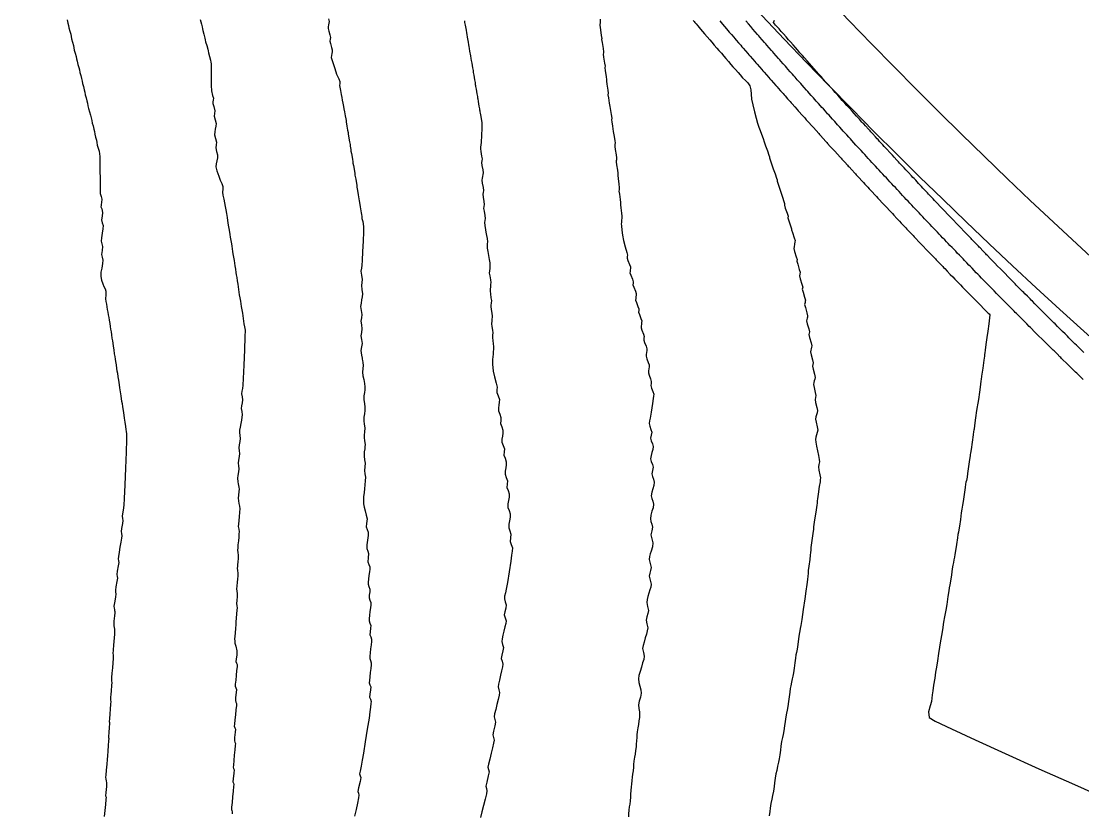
# Model space of a CAD drawing. Header units: millimetres. Extents: x 340454 to 342791, y 6993867 to 6995092.
# Drawn here: x 340914.5 to 340967.9, y 6994616.6 to 6994656.4 of the extents above; entities that cross this region are included whole.
import ezdxf

# ---------------------------------------------------------------- set-up
doc = ezdxf.new("R2010")
doc.units = ezdxf.units.MM
doc.header["$LTSCALE"] = 10
for name, color, linetype in [('T-HM-CURVA_INTERMEDIARIA', 45, 'Continuous'), ('T-HM-CURVA_MESTRA', 20, 'Continuous'), ('URB-Calçadas', 2, 'Continuous'), ('URB-Quadras', 3, 'Continuous')]:
    doc.layers.add(name, color=color, linetype=linetype)

msp = doc.modelspace()

# ---------------------------------------------------------------- linework, layer by layer
at = {"layer": 'T-HM-CURVA_INTERMEDIARIA', "color": 45, "linetype": 'Continuous', "lineweight": -3, "flags": 128}
for points, elevation in [([(340916.816, 6994656.441), (340916.865, 6994656.277), (340916.886, 6994656.161), (340916.907, 6994656.045), (340916.955, 6994655.883), (340917.004, 6994655.721), (340917.025, 6994655.603), (340917.046, 6994655.485), (340917.094, 6994655.325), (340917.142, 6994655.164), (340917.163, 6994655.045), (340917.184, 6994654.926), (340917.231, 6994654.767), (340917.279, 6994654.607), (340917.3, 6994654.487), (340917.321, 6994654.366), (340917.368, 6994654.209), (340917.415, 6994654.05), (340917.436, 6994653.929), (340917.457, 6994653.807), (340917.504, 6994653.651), (340917.55, 6994653.493), (340917.571, 6994653.37), (340917.593, 6994653.247), (340917.638, 6994653.092), (340917.684, 6994652.936), (340917.706, 6994652.812), (340917.727, 6994652.687), (340917.772, 6994652.533), (340917.817, 6994652.379), (340917.839, 6994652.253), (340917.86, 6994652.127), (340917.898, 6994651.99), (340917.95, 6994651.821), (340918.001, 6994651.654), (340918.038, 6994651.518), (340918.06, 6994651.391), (340918.081, 6994651.263), (340918.125, 6994651.114), (340918.169, 6994650.963), (340918.19, 6994650.834), (340918.211, 6994650.705), (340918.254, 6994650.557), (340918.298, 6994650.407), (340918.319, 6994650.277), (340918.34, 6994650.147), (340918.383, 6994650), (340918.426, 6994649.852), (340918.452, 6994649.721), (340918.469, 6994649.589), (340918.472, 6994649.37), (340918.473, 6994648.925), (340918.475, 6994648.402), (340918.479, 6994647.952), (340918.486, 6994647.721), (340918.531, 6994647.565), (340918.567, 6994647.432), (340918.555, 6994647.278), (340918.536, 6994647.176), (340918.527, 6994647.117), (340918.521, 6994647.059), (340918.558, 6994646.952), (340918.6, 6994646.773), (340918.576, 6994646.582), (340918.552, 6994646.394), (340918.591, 6994646.253), (340918.629, 6994646.112), (340918.615, 6994645.942), (340918.579, 6994645.726), (340918.542, 6994645.504), (340918.527, 6994645.332), (340918.565, 6994645.194), (340918.601, 6994645.056), (340918.575, 6994644.854), (340918.548, 6994644.655), (340918.584, 6994644.519), (340918.62, 6994644.383), (340918.604, 6994644.208), (340918.564, 6994643.975), (340918.521, 6994643.766), (340918.508, 6994643.557), (340918.551, 6994643.364), (340918.62, 6994643.18), (340918.673, 6994643.055), (340918.728, 6994642.939), (340918.771, 6994642.822), (340918.76, 6994642.634), (340918.743, 6994642.433), (340918.763, 6994642.296), (340918.793, 6994642.162), (340918.818, 6994642.027), (340918.842, 6994641.893), (340918.866, 6994641.76), (340918.89, 6994641.628), (340918.915, 6994641.497), (340918.938, 6994641.366), (340918.96, 6994641.202), (340918.983, 6994641.04), (340919.006, 6994640.911), (340919.029, 6994640.782), (340919.052, 6994640.617), (340919.075, 6994640.453), (340919.098, 6994640.326), (340919.121, 6994640.198), (340919.141, 6994640.054), (340919.167, 6994639.866), (340919.193, 6994639.676), (340919.213, 6994639.531), (340919.236, 6994639.406), (340919.258, 6994639.28), (340919.282, 6994639.11), (340919.306, 6994638.942), (340919.328, 6994638.818), (340919.35, 6994638.694), (340919.374, 6994638.523), (340919.397, 6994638.353), (340919.419, 6994638.231), (340919.441, 6994638.109), (340919.462, 6994637.964), (340919.489, 6994637.765), (340919.517, 6994637.563), (340919.538, 6994637.417), (340919.559, 6994637.297), (340919.581, 6994637.177), (340919.605, 6994637.001), (340919.63, 6994636.826), (340919.651, 6994636.708), (340919.672, 6994636.59), (340919.693, 6994636.443), (340919.722, 6994636.236), (340919.751, 6994636.025), (340919.772, 6994635.878), (340919.795, 6994635.762), (340919.813, 6994635.646), (340919.806, 6994635.372), (340919.784, 6994634.739), (340919.753, 6994633.92), (340919.72, 6994633.086), (340919.691, 6994632.41), (340919.672, 6994632.064), (340919.639, 6994631.825), (340919.604, 6994631.627), (340919.588, 6994631.512), (340919.605, 6994631.407), (340919.622, 6994631.302), (340919.599, 6994631.142), (340919.557, 6994630.897), (340919.535, 6994630.739), (340919.551, 6994630.638), (340919.567, 6994630.536), (340919.552, 6994630.419), (340919.518, 6994630.212), (340919.477, 6994629.963), (340919.435, 6994629.709), (340919.4, 6994629.494), (340919.385, 6994629.377), (340919.399, 6994629.28), (340919.414, 6994629.184), (340919.389, 6994629.017), (340919.343, 6994628.751), (340919.318, 6994628.587), (340919.332, 6994628.494), (340919.346, 6994628.401), (340919.32, 6994628.233), (340919.273, 6994627.96), (340919.247, 6994627.794), (340919.26, 6994627.705), (340919.274, 6994627.616), (340919.247, 6994627.445), (340919.198, 6994627.165), (340919.171, 6994626.997), (340919.185, 6994626.9), (340919.199, 6994626.829), (340919.207, 6994626.775), (340919.216, 6994626.724), (340919.225, 6994626.663), (340919.209, 6994626.512), (340919.177, 6994626.244), (340919.161, 6994626.082), (340919.172, 6994626.002), (340919.186, 6994625.922), (340919.2, 6994625.843), (340919.211, 6994625.764), (340919.2, 6994625.618), (340919.18, 6994625.38), (340919.169, 6994625.253), (340919.165, 6994625.201), (340919.152, 6994625.057), (340919.13, 6994624.788), (340919.119, 6994624.627), (340919.13, 6994624.553), (340919.141, 6994624.479), (340919.134, 6994624.372), (340919.115, 6994624.157), (340919.094, 6994623.898), (340919.072, 6994623.635), (340919.053, 6994623.413), (340919.046, 6994623.305), (340919.056, 6994623.236), (340919.066, 6994623.167), (340919.055, 6994623.016), (340919.033, 6994622.749), (340919.017, 6994622.567), (340919.006, 6994622.433), (340918.999, 6994622.336), (340919.008, 6994622.271), (340919.017, 6994622.206), (340919.007, 6994622.071), (340918.986, 6994621.828), (340918.967, 6994621.597), (340918.946, 6994621.34), (340918.936, 6994621.208), (340918.944, 6994621.148), (340918.953, 6994621.088), (340918.939, 6994620.92), (340918.914, 6994620.626), (340918.901, 6994620.46), (340918.909, 6994620.403), (340918.917, 6994620.346), (340918.908, 6994620.236), (340918.888, 6994619.997), (340918.864, 6994619.711), (340918.845, 6994619.481), (340918.829, 6994619.296), (340918.81, 6994619.062), (340918.786, 6994618.766), (340918.765, 6994618.514), (340918.756, 6994618.4), (340918.767, 6994618.301), (340918.787, 6994618.226), (340918.809, 6994618.131), (340918.795, 6994617.943), (340918.766, 6994617.636), (340918.751, 6994617.471), (340918.778, 6994617.4), (340918.768, 6994617.29), (340918.745, 6994617.035), (340918.717, 6994616.732), (340918.689, 6994616.424)], 713), ([(340923.5, 6994656.464), (340923.57, 6994656.23), (340923.61, 6994656.087), (340923.626, 6994655.996), (340923.641, 6994655.906), (340923.695, 6994655.719), (340923.75, 6994655.531), (340923.765, 6994655.439), (340923.78, 6994655.347), (340923.834, 6994655.161), (340923.888, 6994654.975), (340923.904, 6994654.882), (340923.919, 6994654.788), (340923.972, 6994654.604), (340924.026, 6994654.419), (340924.044, 6994654.324), (340924.057, 6994654.229), (340924.057, 6994654.021), (340924.056, 6994653.6), (340924.058, 6994653.156), (340924.07, 6994652.882), (340924.129, 6994652.652), (340924.173, 6994652.513), (340924.163, 6994652.406), (340924.15, 6994652.327), (340924.14, 6994652.242), (340924.188, 6994652.094), (340924.241, 6994651.877), (340924.223, 6994651.739), (340924.206, 6994651.601), (340924.256, 6994651.421), (340924.305, 6994651.238), (340924.295, 6994651.098), (340924.269, 6994650.957), (340924.242, 6994650.814), (340924.231, 6994650.669), (340924.279, 6994650.491), (340924.328, 6994650.31), (340924.308, 6994650.163), (340924.288, 6994650.016), (340924.336, 6994649.841), (340924.383, 6994649.661), (340924.371, 6994649.512), (340924.342, 6994649.361), (340924.311, 6994649.209), (340924.3, 6994649.055), (340924.35, 6994648.858), (340924.442, 6994648.597), (340924.519, 6994648.39), (340924.597, 6994648.224), (340924.649, 6994648.081), (340924.643, 6994647.939), (340924.628, 6994647.793), (340924.653, 6994647.632), (340924.695, 6994647.433), (340924.728, 6994647.254), (340924.76, 6994647.076), (340924.792, 6994646.899), (340924.824, 6994646.723), (340924.862, 6994646.521), (340924.887, 6994646.374), (340924.904, 6994646.252), (340924.921, 6994646.13), (340924.952, 6994645.958), (340924.983, 6994645.785), (340925.001, 6994645.661), (340925.018, 6994645.537), (340925.048, 6994645.367), (340925.079, 6994645.195), (340925.097, 6994645.07), (340925.114, 6994644.944), (340925.131, 6994644.818), (340925.149, 6994644.691), (340925.179, 6994644.523), (340925.21, 6994644.353), (340925.228, 6994644.224), (340925.246, 6994644.096), (340925.275, 6994643.929), (340925.305, 6994643.761), (340925.324, 6994643.631), (340925.342, 6994643.501), (340925.371, 6994643.337), (340925.401, 6994643.17), (340925.42, 6994643.039), (340925.437, 6994642.907), (340925.455, 6994642.775), (340925.475, 6994642.642), (340925.504, 6994642.479), (340925.533, 6994642.314), (340925.552, 6994642.18), (340925.571, 6994642.045), (340925.599, 6994641.884), (340925.628, 6994641.721), (340925.648, 6994641.585), (340925.666, 6994641.449), (340925.685, 6994641.312), (340925.705, 6994641.174), (340925.736, 6994641.028), (340925.762, 6994640.853), (340925.756, 6994640.53), (340925.733, 6994639.875), (340925.702, 6994639.106), (340925.672, 6994638.439), (340925.653, 6994638.092), (340925.628, 6994637.926), (340925.601, 6994637.792), (340925.588, 6994637.666), (340925.613, 6994637.51), (340925.638, 6994637.354), (340925.621, 6994637.211), (340925.588, 6994637.059), (340925.571, 6994636.919), (340925.595, 6994636.766), (340925.619, 6994636.614), (340925.608, 6994636.486), (340925.581, 6994636.344), (340925.549, 6994636.169), (340925.517, 6994635.99), (340925.49, 6994635.842), (340925.478, 6994635.714), (340925.5, 6994635.565), (340925.523, 6994635.417), (340925.504, 6994635.268), (340925.468, 6994635.097), (340925.449, 6994634.952), (340925.47, 6994634.806), (340925.492, 6994634.66), (340925.472, 6994634.511), (340925.435, 6994634.332), (340925.415, 6994634.186), (340925.436, 6994634.044), (340925.458, 6994633.902), (340925.437, 6994633.751), (340925.398, 6994633.565), (340925.378, 6994633.418), (340925.399, 6994633.247), (340925.422, 6994633.144), (340925.436, 6994633.056), (340925.451, 6994632.977), (340925.465, 6994632.873), (340925.452, 6994632.756), (340925.427, 6994632.567), (340925.414, 6994632.417), (340925.431, 6994632.283), (340925.456, 6994632.152), (340925.481, 6994632.021), (340925.497, 6994631.89), (340925.487, 6994631.721), (340925.464, 6994631.487), (340925.447, 6994631.298), (340925.43, 6994631.119), (340925.424, 6994630.992), (340925.444, 6994630.865), (340925.463, 6994630.738), (340925.458, 6994630.625), (340925.443, 6994630.468), (340925.426, 6994630.277), (340925.408, 6994630.082), (340925.393, 6994629.92), (340925.388, 6994629.807), (340925.406, 6994629.684), (340925.424, 6994629.561), (340925.416, 6994629.411), (340925.398, 6994629.21), (340925.385, 6994629.084), (340925.376, 6994628.992), (340925.37, 6994628.901), (340925.387, 6994628.793), (340925.405, 6994628.661), (340925.397, 6994628.527), (340925.38, 6994628.36), (340925.365, 6994628.194), (340925.347, 6994628), (340925.34, 6994627.867), (340925.356, 6994627.751), (340925.373, 6994627.635), (340925.362, 6994627.488), (340925.342, 6994627.278), (340925.331, 6994627.134), (340925.347, 6994627.021), (340925.362, 6994626.908), (340925.356, 6994626.796), (340925.34, 6994626.616), (340925.32, 6994626.4), (340925.305, 6994626.216), (340925.293, 6994626.068), (340925.277, 6994625.881), (340925.258, 6994625.656), (340925.241, 6994625.466), (340925.234, 6994625.352), (340925.241, 6994625.241), (340925.257, 6994625.132), (340925.302, 6994624.983), (340925.35, 6994624.754), (340925.342, 6994624.55), (340925.316, 6994624.341), (340925.303, 6994624.223), (340925.335, 6994624.141), (340925.366, 6994624.059), (340925.36, 6994623.955), (340925.341, 6994623.758), (340925.317, 6994623.521), (340925.294, 6994623.28), (340925.274, 6994623.076), (340925.268, 6994622.971), (340925.297, 6994622.893), (340925.327, 6994622.815), (340925.314, 6994622.662), (340925.288, 6994622.409), (340925.275, 6994622.257), (340925.303, 6994622.182), (340925.331, 6994622.106), (340925.325, 6994622), (340925.303, 6994621.791), (340925.278, 6994621.54), (340925.252, 6994621.285), (340925.231, 6994621.069), (340925.224, 6994620.962), (340925.25, 6994620.89), (340925.276, 6994620.819), (340925.264, 6994620.661), (340925.237, 6994620.394), (340925.225, 6994620.238), (340925.25, 6994620.169), (340925.275, 6994620.1), (340925.268, 6994619.993), (340925.246, 6994619.773), (340925.221, 6994619.51), (340925.196, 6994619.243), (340925.174, 6994619.016), (340925.167, 6994618.907), (340925.19, 6994618.843), (340925.212, 6994618.779), (340925.198, 6994618.614), (340925.17, 6994618.33), (340925.156, 6994618.167), (340925.177, 6994618.105), (340925.199, 6994618.044), (340925.19, 6994617.934), (340925.167, 6994617.701), (340925.14, 6994617.422), (340925.112, 6994617.139), (340925.088, 6994616.899), (340925.08, 6994616.787), (340925.099, 6994616.731), (340925.118, 6994616.674), (340925.109, 6994616.562)], 712), ([(340929.949, 6994656.489), (340929.981, 6994656.364), (340929.973, 6994656.276), (340929.958, 6994656.187), (340929.944, 6994656.097), (340929.935, 6994656.006), (340929.966, 6994655.883), (340930.022, 6994655.69), (340930.054, 6994655.564), (340930.041, 6994655.471), (340930.029, 6994655.378), (340930.06, 6994655.255), (340930.114, 6994655.064), (340930.145, 6994654.939), (340930.136, 6994654.844), (340930.119, 6994654.748), (340930.102, 6994654.651), (340930.093, 6994654.553), (340930.151, 6994654.354), (340930.267, 6994654.005), (340930.365, 6994653.725), (340930.467, 6994653.485), (340930.526, 6994653.341), (340930.522, 6994653.248), (340930.513, 6994653.154), (340930.528, 6994653.061), (340930.56, 6994652.899), (340930.597, 6994652.704), (340930.627, 6994652.544), (340930.65, 6994652.417), (340930.678, 6994652.258), (340930.707, 6994652.1), (340930.73, 6994651.974), (340930.758, 6994651.818), (340930.793, 6994651.627), (340930.822, 6994651.468), (340930.837, 6994651.382), (340930.848, 6994651.3), (340930.86, 6994651.219), (340930.881, 6994651.099), (340930.916, 6994650.908), (340930.938, 6994650.787), (340930.949, 6994650.704), (340930.961, 6994650.62), (340930.982, 6994650.502), (340931.016, 6994650.312), (340931.038, 6994650.193), (340931.05, 6994650.108), (340931.061, 6994650.023), (340931.073, 6994649.937), (340931.085, 6994649.851), (340931.106, 6994649.732), (340931.14, 6994649.545), (340931.161, 6994649.425), (340931.173, 6994649.338), (340931.186, 6994649.25), (340931.207, 6994649.132), (340931.24, 6994648.948), (340931.261, 6994648.828), (340931.273, 6994648.739), (340931.286, 6994648.65), (340931.323, 6994648.442), (340931.36, 6994648.232), (340931.373, 6994648.141), (340931.386, 6994648.05), (340931.398, 6994647.959), (340931.412, 6994647.867), (340931.448, 6994647.66), (340931.485, 6994647.451), (340931.498, 6994647.358), (340931.512, 6994647.264), (340931.548, 6994647.059), (340931.584, 6994646.852), (340931.598, 6994646.757), (340931.611, 6994646.662), (340931.624, 6994646.567), (340931.638, 6994646.47), (340931.673, 6994646.315), (340931.711, 6994646.061), (340931.708, 6994645.8), (340931.692, 6994645.333), (340931.669, 6994644.803), (340931.647, 6994644.35), (340931.634, 6994644.119), (340931.606, 6994643.969), (340931.588, 6994643.82), (340931.622, 6994643.616), (340931.655, 6994643.407), (340931.631, 6994643.253), (340931.607, 6994643.099), (340931.639, 6994642.898), (340931.671, 6994642.691), (340931.655, 6994642.533), (340931.622, 6994642.376), (340931.589, 6994642.216), (340931.571, 6994642.052), (340931.602, 6994641.853), (340931.632, 6994641.649), (340931.606, 6994641.483), (340931.579, 6994641.317), (340931.609, 6994641.12), (340931.638, 6994640.92), (340931.61, 6994640.749), (340931.583, 6994640.579), (340931.612, 6994640.385), (340931.642, 6994640.188), (340931.612, 6994640.014), (340931.584, 6994639.839), (340931.613, 6994639.599), (340931.645, 6994639.459), (340931.655, 6994639.398), (340931.665, 6994639.337), (340931.685, 6994639.235), (340931.705, 6994639.084), (340931.686, 6994638.941), (340931.668, 6994638.751), (340931.689, 6994638.572), (340931.727, 6994638.381), (340931.763, 6994638.182), (340931.784, 6994638.017), (340931.777, 6994637.868), (340931.76, 6994637.72), (340931.739, 6994637.554), (340931.73, 6994637.356), (340931.758, 6994637.172), (340931.785, 6994636.996), (340931.778, 6994636.826), (340931.757, 6994636.656), (340931.737, 6994636.484), (340931.729, 6994636.31), (340931.756, 6994636.133), (340931.782, 6994635.955), (340931.77, 6994635.729), (340931.753, 6994635.602), (340931.747, 6994635.534), (340931.742, 6994635.466), (340931.767, 6994635.307), (340931.792, 6994635.116), (340931.786, 6994635.004), (340931.774, 6994634.892), (340931.755, 6994634.741), (340931.744, 6994634.525), (340931.768, 6994634.353), (340931.792, 6994634.182), (340931.777, 6994633.994), (340931.762, 6994633.808), (340931.785, 6994633.639), (340931.808, 6994633.47), (340931.799, 6994633.286), (340931.776, 6994633.089), (340931.76, 6994632.895), (340931.744, 6994632.7), (340931.722, 6994632.493), (340931.712, 6994632.303), (340931.72, 6994632.132), (340931.747, 6994631.963), (340931.792, 6994631.784), (340931.853, 6994631.574), (340931.891, 6994631.377), (340931.873, 6994631.147), (340931.856, 6994630.976), (340931.905, 6994630.847), (340931.954, 6994630.719), (340931.947, 6994630.546), (340931.917, 6994630.31), (340931.887, 6994630.069), (340931.88, 6994629.893), (340931.927, 6994629.767), (340931.974, 6994629.642), (340931.955, 6994629.428), (340931.935, 6994629.218), (340931.981, 6994629.094), (340932.027, 6994628.97), (340932.026, 6994628.861), (340932.008, 6994628.716), (340931.986, 6994628.539), (340931.965, 6994628.358), (340931.947, 6994628.208), (340931.946, 6994628.099), (340931.99, 6994627.978), (340932.034, 6994627.857), (340932.027, 6994627.722), (340932.003, 6994627.546), (340931.995, 6994627.414), (340932.038, 6994627.295), (340932.081, 6994627.176), (340932.079, 6994627.067), (340932.061, 6994626.913), (340932.04, 6994626.725), (340932.019, 6994626.534), (340932.001, 6994626.374), (340931.999, 6994626.264), (340932.04, 6994626.149), (340932.081, 6994626.033), (340932.072, 6994625.894), (340932.047, 6994625.702), (340932.037, 6994625.564), (340932.077, 6994625.451), (340932.117, 6994625.338), (340932.114, 6994625.228), (340932.094, 6994625.062), (340932.071, 6994624.861), (340932.049, 6994624.656), (340932.029, 6994624.484), (340932.025, 6994624.374), (340932.063, 6994624.264), (340932.101, 6994624.154), (340932.097, 6994624.043), (340932.077, 6994623.869), (340932.053, 6994623.658), (340932.029, 6994623.443), (340932.008, 6994623.262), (340932.004, 6994623.151), (340932.04, 6994623.045), (340932.075, 6994622.939), (340932.064, 6994622.79), (340932.036, 6994622.57), (340932.024, 6994622.423), (340932.059, 6994622.319), (340932.093, 6994622.216), (340932.089, 6994622.104), (340932.068, 6994621.916), (340932.039, 6994621.691), (340931.993, 6994621.378), (340931.907, 6994620.824), (340931.805, 6994620.184), (340931.713, 6994619.611), (340931.655, 6994619.263), (340931.595, 6994618.956), (340931.542, 6994618.702), (340931.52, 6994618.571), (340931.548, 6994618.481), (340931.576, 6994618.391), (340931.54, 6994618.196), (340931.471, 6994617.874), (340931.435, 6994617.682), (340931.461, 6994617.596), (340931.487, 6994617.51), (340931.464, 6994617.375), (340931.407, 6994617.105), (340931.339, 6994616.783), (340931.27, 6994616.452)], 711), ([(340943.608, 6994656.476), (340943.603, 6994656.325), (340943.596, 6994656.174), (340943.622, 6994655.949), (340943.665, 6994655.658), (340943.688, 6994655.512), (340943.68, 6994655.459), (340943.705, 6994655.3), (340943.751, 6994655.007), (340943.776, 6994654.847), (340943.767, 6994654.788), (340943.758, 6994654.728), (340943.782, 6994654.568), (340943.827, 6994654.275), (340943.851, 6994654.114), (340943.84, 6994654.047), (340943.863, 6994653.888), (340943.907, 6994653.598), (340943.931, 6994653.438), (340943.919, 6994653.364), (340943.942, 6994653.207), (340943.986, 6994652.92), (340944.009, 6994652.761), (340943.996, 6994652.681), (340944.019, 6994652.535), (340944.063, 6994652.263), (340944.091, 6994652.089), (340944.107, 6994651.994), (340944.122, 6994651.899), (340944.157, 6994651.687), (340944.185, 6994651.506), (340944.176, 6994651.421), (340944.191, 6994651.323), (340944.226, 6994651.102), (340944.267, 6994650.841), (340944.308, 6994650.582), (340944.342, 6994650.365), (340944.357, 6994650.269), (340944.35, 6994650.186), (340944.346, 6994650.137), (340944.342, 6994650.085), (340944.365, 6994649.934), (340944.406, 6994649.664), (340944.429, 6994649.513), (340944.421, 6994649.415), (340944.417, 6994649.365), (340944.413, 6994649.314), (340944.435, 6994649.163), (340944.475, 6994648.895), (340944.497, 6994648.743), (340944.493, 6994648.69), (340944.489, 6994648.636), (340944.509, 6994648.473), (340944.547, 6994648.184), (340944.568, 6994648.027), (340944.562, 6994647.957), (340944.557, 6994647.904), (340944.552, 6994647.843), (340944.573, 6994647.692), (340944.611, 6994647.427), (340944.632, 6994647.276), (340944.627, 6994647.215), (340944.622, 6994647.155), (340944.642, 6994647.006), (340944.679, 6994646.744), (340944.7, 6994646.593), (340944.695, 6994646.53), (340944.689, 6994646.466), (340944.684, 6994646.402), (340944.678, 6994646.337), (340944.672, 6994646.271), (340944.668, 6994646.205), (340944.673, 6994646.101), (340944.692, 6994645.883), (340944.726, 6994645.624), (340944.783, 6994645.364), (340944.866, 6994645.039), (340944.94, 6994644.756), (340944.973, 6994644.624), (340944.966, 6994644.552), (340944.961, 6994644.48), (340945.005, 6994644.36), (340945.085, 6994644.159), (340945.13, 6994644.037), (340945.126, 6994643.963), (340945.117, 6994643.889), (340945.108, 6994643.813), (340945.103, 6994643.737), (340945.147, 6994643.616), (340945.226, 6994643.417), (340945.27, 6994643.294), (340945.263, 6994643.216), (340945.255, 6994643.138), (340945.299, 6994643.018), (340945.376, 6994642.82), (340945.42, 6994642.698), (340945.415, 6994642.618), (340945.404, 6994642.537), (340945.394, 6994642.455), (340945.389, 6994642.373), (340945.432, 6994642.251), (340945.507, 6994642.055), (340945.55, 6994641.933), (340945.543, 6994641.849), (340945.535, 6994641.765), (340945.577, 6994641.644), (340945.651, 6994641.45), (340945.694, 6994641.327), (340945.689, 6994641.241), (340945.678, 6994641.155), (340945.667, 6994641.067), (340945.662, 6994640.978), (340945.703, 6994640.856), (340945.776, 6994640.665), (340945.817, 6994640.541), (340945.809, 6994640.451), (340945.8, 6994640.36), (340945.841, 6994640.238), (340945.912, 6994640.049), (340945.953, 6994639.925), (340945.948, 6994639.832), (340945.935, 6994639.738), (340945.922, 6994639.643), (340945.917, 6994639.547), (340945.957, 6994639.425), (340946.026, 6994639.238), (340946.066, 6994639.114), (340946.061, 6994639.016), (340946.047, 6994638.917), (340946.033, 6994638.816), (340946.028, 6994638.715), (340946.067, 6994638.592), (340946.134, 6994638.408), (340946.173, 6994638.283), (340946.163, 6994638.18), (340946.153, 6994638.076), (340946.191, 6994637.953), (340946.257, 6994637.772), (340946.296, 6994637.647), (340946.29, 6994637.54), (340946.274, 6994637.433), (340946.234, 6994637.174), (340946.165, 6994636.736), (340946.117, 6994636.446), (340946.081, 6994636.304), (340946.063, 6994636.164), (340946.098, 6994636.031), (340946.16, 6994635.872), (340946.196, 6994635.733), (340946.167, 6994635.587), (340946.138, 6994635.441), (340946.173, 6994635.306), (340946.233, 6994635.153), (340946.268, 6994635.013), (340946.249, 6994634.862), (340946.206, 6994634.71), (340946.163, 6994634.557), (340946.143, 6994634.397), (340946.176, 6994634.26), (340946.233, 6994634.116), (340946.267, 6994633.972), (340946.233, 6994633.81), (340946.199, 6994633.647), (340946.232, 6994633.508), (340946.288, 6994633.369), (340946.32, 6994633.226), (340946.298, 6994633.058), (340946.249, 6994632.889), (340946.198, 6994632.716), (340946.175, 6994632.54), (340946.205, 6994632.399), (340946.259, 6994632.267), (340946.29, 6994632.122), (340946.265, 6994631.941), (340946.211, 6994631.76), (340946.156, 6994631.574), (340946.13, 6994631.384), (340946.159, 6994631.242), (340946.21, 6994631.118), (340946.239, 6994630.971), (340946.196, 6994630.776), (340946.152, 6994630.581), (340946.205, 6994630.379), (340946.257, 6994630.171), (340946.228, 6994629.969), (340946.166, 6994629.767), (340946.122, 6994629.617), (340946.085, 6994629.495), (340946.07, 6994629.346), (340946.12, 6994629.144), (340946.169, 6994628.942), (340946.144, 6994628.788), (340946.094, 6994628.657), (340946.068, 6994628.505), (340946.116, 6994628.305), (340946.163, 6994628.106), (340946.146, 6994627.954), (340946.105, 6994627.82), (340946.056, 6994627.652), (340946.006, 6994627.478), (340945.963, 6994627.334), (340945.944, 6994627.179), (340945.988, 6994626.983), (340946.032, 6994626.787), (340946.001, 6994626.62), (340945.945, 6994626.46), (340945.913, 6994626.295), (340945.956, 6994626.102), (340945.998, 6994625.909), (340945.976, 6994625.751), (340945.928, 6994625.593), (340945.871, 6994625.398), (340945.813, 6994625.196), (340945.763, 6994625.026), (340945.74, 6994624.864), (340945.779, 6994624.675), (340945.817, 6994624.487), (340945.793, 6994624.324), (340945.74, 6994624.148), (340945.677, 6994623.931), (340945.613, 6994623.707), (340945.557, 6994623.518), (340945.531, 6994623.351), (340945.553, 6994623.166), (340945.601, 6994622.983), (340945.649, 6994622.802), (340945.67, 6994622.621), (340945.632, 6994622.433), (340945.564, 6994622.222), (340945.525, 6994622.037), (340945.553, 6994621.861), (340945.59, 6994621.683), (340945.589, 6994621.54), (340945.575, 6994621.402), (340945.552, 6994621.232), (340945.525, 6994621.049), (340945.494, 6994620.878), (340945.467, 6994620.691), (340945.45, 6994620.526), (340945.441, 6994620.394), (340945.429, 6994620.228), (340945.417, 6994620.06), (340945.408, 6994619.923), (340945.39, 6994619.751), (340945.361, 6994619.567), (340945.329, 6994619.406), (340945.299, 6994619.218), (340945.282, 6994619.043), (340945.275, 6994618.904), (340945.26, 6994618.729), (340945.237, 6994618.554), (340945.214, 6994618.415), (340945.191, 6994618.24), (340945.174, 6994618.062), (340945.164, 6994617.918), (340945.152, 6994617.737), (340945.138, 6994617.55), (340945.127, 6994617.396), (340945.111, 6994617.22), (340945.09, 6994617.055), (340945.071, 6994616.924), (340945.05, 6994616.758), (340945.034, 6994616.573), (340945.024, 6994616.408)], 709), ([(340948.287, 6994656.408), (340948.326, 6994656.363), (340948.37, 6994656.312), (340948.426, 6994656.245), (340948.509, 6994656.149), (340948.649, 6994655.984), (340948.748, 6994655.868), (340948.857, 6994655.741), (340948.99, 6994655.585), (340949.114, 6994655.441), (340949.215, 6994655.323), (340949.343, 6994655.175), (340949.469, 6994655.028), (340949.57, 6994654.911), (340949.696, 6994654.765), (340949.823, 6994654.618), (340949.924, 6994654.502), (340950.051, 6994654.355), (340950.178, 6994654.209), (340950.279, 6994654.092), (340950.406, 6994653.946), (340950.534, 6994653.8), (340950.635, 6994653.684), (340950.762, 6994653.537), (340950.904, 6994653.398), (340951.019, 6994653.288), (340951.12, 6994653.129), (340951.175, 6994652.927), (340951.187, 6994652.715), (340951.216, 6994652.454), (340951.277, 6994652.176), (340951.358, 6994651.833), (340951.444, 6994651.5), (340951.514, 6994651.248), (340951.582, 6994651.049), (340951.643, 6994650.893), (340951.718, 6994650.696), (340951.79, 6994650.493), (340951.847, 6994650.326), (340951.918, 6994650.121), (340952.007, 6994649.866), (340952.083, 6994649.653), (340952.116, 6994649.561), (340952.111, 6994649.51), (340952.143, 6994649.422), (340952.219, 6994649.216), (340952.308, 6994648.97), (340952.395, 6994648.718), (340952.469, 6994648.499), (340952.5, 6994648.403), (340952.494, 6994648.335), (340952.526, 6994648.246), (340952.6, 6994648.041), (340952.685, 6994647.795), (340952.769, 6994647.541), (340952.84, 6994647.319), (340952.871, 6994647.219), (340952.863, 6994647.133), (340952.911, 6994646.992), (340953, 6994646.737), (340953.049, 6994646.593), (340953.039, 6994646.497), (340953.087, 6994646.352), (340953.175, 6994646.095), (340953.222, 6994645.955), (340953.217, 6994645.902), (340953.264, 6994645.762), (340953.35, 6994645.503), (340953.397, 6994645.362), (340953.391, 6994645.304), (340953.37, 6994645.172), (340953.349, 6994645.037), (340953.334, 6994644.961), (340953.379, 6994644.815), (340953.461, 6994644.55), (340953.506, 6994644.403), (340953.49, 6994644.32), (340953.533, 6994644.175), (340953.614, 6994643.911), (340953.658, 6994643.764), (340953.64, 6994643.674), (340953.621, 6994643.581), (340953.663, 6994643.434), (340953.742, 6994643.17), (340953.784, 6994643.022), (340953.774, 6994642.971), (340953.763, 6994642.921), (340953.805, 6994642.774), (340953.882, 6994642.512), (340953.923, 6994642.363), (340953.913, 6994642.309), (340953.9, 6994642.254), (340953.886, 6994642.198), (340953.876, 6994642.141), (340953.916, 6994641.993), (340953.99, 6994641.731), (340954.03, 6994641.581), (340954.019, 6994641.52), (340954.004, 6994641.459), (340953.988, 6994641.396), (340953.977, 6994641.333), (340954.015, 6994641.183), (340954.086, 6994640.922), (340954.125, 6994640.77), (340954.11, 6994640.702), (340954.095, 6994640.634), (340954.132, 6994640.484), (340954.202, 6994640.225), (340954.239, 6994640.073), (340954.225, 6994640), (340954.206, 6994639.927), (340954.187, 6994639.852), (340954.172, 6994639.776), (340954.208, 6994639.624), (340954.274, 6994639.367), (340954.31, 6994639.212), (340954.292, 6994639.131), (340954.273, 6994639.05), (340954.308, 6994638.897), (340954.372, 6994638.644), (340954.407, 6994638.488), (340954.39, 6994638.402), (340954.366, 6994638.315), (340954.341, 6994638.226), (340954.323, 6994638.134), (340954.356, 6994637.98), (340954.417, 6994637.729), (340954.45, 6994637.57), (340954.427, 6994637.474), (340954.404, 6994637.378), (340954.435, 6994637.222), (340954.495, 6994636.976), (340954.526, 6994636.816), (340954.506, 6994636.713), (340954.475, 6994636.61), (340954.444, 6994636.505), (340954.422, 6994636.396), (340954.452, 6994636.238), (340954.508, 6994635.997), (340954.538, 6994635.833), (340954.515, 6994635.718), (340954.48, 6994635.604), (340954.444, 6994635.487), (340954.42, 6994635.364), (340954.436, 6994635.237), (340954.478, 6994635.038), (340954.528, 6994634.799), (340954.577, 6994634.565), (340954.618, 6994634.371), (340954.633, 6994634.243), (340954.602, 6994634.117), (340954.571, 6994633.991), (340954.595, 6994633.82), (340954.644, 6994633.585), (340954.672, 6994633.438), (340954.667, 6994633.339), (340954.655, 6994633.24), (340954.619, 6994633.008), (340954.557, 6994632.623), (340954.52, 6994632.386), (340954.51, 6994632.279), (340954.503, 6994632.173), (340954.495, 6994632.064), (340954.485, 6994631.953), (340954.445, 6994631.718), (340954.379, 6994631.335), (340954.338, 6994631.094), (340954.329, 6994630.976), (340954.32, 6994630.859), (340954.289, 6994630.638), (340954.238, 6994630.288), (340954.207, 6994630.061), (340954.196, 6994629.936), (340954.187, 6994629.811), (340954.178, 6994629.685), (340954.167, 6994629.555), (340954.139, 6994629.337), (340954.093, 6994629.005), (340954.064, 6994628.78), (340954.054, 6994628.644), (340954.043, 6994628.509), (340954.023, 6994628.344), (340953.988, 6994628.077), (340953.943, 6994627.754), (340953.888, 6994627.369), (340953.809, 6994626.833), (340953.733, 6994626.324), (340953.686, 6994626.021), (340953.658, 6994625.869), (340953.633, 6994625.75), (340953.606, 6994625.598), (340953.573, 6994625.361), (340953.537, 6994625.079), (340953.503, 6994624.834), (340953.473, 6994624.674), (340953.447, 6994624.547), (340953.417, 6994624.386), (340953.384, 6994624.152), (340953.351, 6994623.888), (340953.316, 6994623.646), (340953.286, 6994623.477), (340953.259, 6994623.342), (340953.225, 6994623.173), (340953.191, 6994623), (340953.162, 6994622.858), (340953.13, 6994622.678), (340953.097, 6994622.445), (340953.065, 6994622.2), (340953.031, 6994621.959), (340952.996, 6994621.772), (340952.965, 6994621.624), (340952.93, 6994621.437), (340952.896, 6994621.208), (340952.867, 6994620.98), (340952.832, 6994620.743), (340952.796, 6994620.547), (340952.763, 6994620.392), (340952.726, 6994620.195), (340952.693, 6994619.97), (340952.666, 6994619.76), (340952.631, 6994619.527), (340952.594, 6994619.321), (340952.561, 6994619.158), (340952.519, 6994618.952), (340952.476, 6994618.742), (340952.441, 6994618.569), (340952.401, 6994618.35), (340952.368, 6994618.127), (340952.344, 6994617.94), (340952.309, 6994617.708), (340952.266, 6994617.48), (340952.227, 6994617.299), (340952.185, 6994617.077), (340952.151, 6994616.858), (340952.129, 6994616.682), (340952.095, 6994616.463)], 708), ([(340949.613, 6994656.394), (340949.682, 6994656.314), (340949.751, 6994656.233), (340949.858, 6994656.109), (340949.963, 6994655.986), (340950.03, 6994655.908), (340950.097, 6994655.83), (340950.207, 6994655.703), (340950.315, 6994655.578), (340950.38, 6994655.502), (340950.445, 6994655.426), (340950.557, 6994655.297), (340950.667, 6994655.17), (340950.73, 6994655.097), (340950.793, 6994655.024), (340950.907, 6994654.893), (340951.02, 6994654.763), (340951.081, 6994654.692), (340951.143, 6994654.622), (340951.259, 6994654.488), (340951.374, 6994654.357), (340951.433, 6994654.289), (340951.492, 6994654.22), (340951.611, 6994654.085), (340951.728, 6994653.951), (340951.786, 6994653.885), (340951.843, 6994653.82), (340951.965, 6994653.682), (340952.084, 6994653.545), (340952.14, 6994653.482), (340952.195, 6994653.42), (340952.319, 6994653.279), (340952.441, 6994653.141), (340952.494, 6994653.08), (340952.547, 6994653.02), (340952.672, 6994652.879), (340952.797, 6994652.738), (340952.848, 6994652.68), (340952.9, 6994652.621), (340953.027, 6994652.478), (340953.153, 6994652.337), (340953.203, 6994652.28), (340953.254, 6994652.223), (340953.383, 6994652.079), (340953.51, 6994651.936), (340953.559, 6994651.881), (340953.609, 6994651.825), (340953.739, 6994651.68), (340953.868, 6994651.535), (340953.916, 6994651.482), (340953.964, 6994651.428), (340954.096, 6994651.282), (340954.227, 6994651.136), (340954.274, 6994651.084), (340954.32, 6994651.032), (340954.454, 6994650.884), (340954.587, 6994650.737), (340954.632, 6994650.687), (340954.677, 6994650.637), (340954.813, 6994650.487), (340954.947, 6994650.338), (340954.991, 6994650.29), (340955.035, 6994650.242), (340955.172, 6994650.09), (340955.309, 6994649.94), (340955.351, 6994649.894), (340955.393, 6994649.847), (340955.533, 6994649.695), (340955.671, 6994649.543), (340955.712, 6994649.498), (340955.753, 6994649.453), (340955.894, 6994649.3), (340956.034, 6994649.146), (340956.073, 6994649.103), (340956.113, 6994649.06), (340956.256, 6994648.905), (340956.398, 6994648.751), (340956.436, 6994648.709), (340956.474, 6994648.668), (340956.618, 6994648.511), (340956.762, 6994648.355), (340956.799, 6994648.316), (340956.835, 6994648.276), (340956.913, 6994648.192), (340957.05, 6994648.044), (340957.128, 6994647.961), (340957.162, 6994647.923), (340957.197, 6994647.885), (340957.277, 6994647.8), (340957.415, 6994647.651), (340957.494, 6994647.567), (340957.561, 6994647.495), (340957.641, 6994647.409), (340957.781, 6994647.258), (340957.861, 6994647.173), (340957.924, 6994647.105), (340958.005, 6994647.019), (340958.148, 6994646.866), (340958.228, 6994646.78), (340958.289, 6994646.716), (340958.371, 6994646.629), (340958.516, 6994646.474), (340958.597, 6994646.388), (340958.654, 6994646.327), (340958.737, 6994646.24), (340958.884, 6994646.084), (340958.966, 6994645.997), (340959.021, 6994645.939), (340959.104, 6994645.851), (340959.254, 6994645.693), (340959.337, 6994645.606), (340959.388, 6994645.552), (340959.472, 6994645.463), (340959.624, 6994645.304), (340959.707, 6994645.216), (340959.755, 6994645.165), (340959.84, 6994645.076), (340959.995, 6994644.915), (340960.079, 6994644.826), (340960.124, 6994644.78), (340960.21, 6994644.69), (340960.366, 6994644.527), (340960.452, 6994644.437), (340960.493, 6994644.394), (340960.58, 6994644.304), (340960.739, 6994644.139), (340960.825, 6994644.049), (340960.863, 6994644.01), (340960.918, 6994643.953), (340961.046, 6994643.82), (340961.199, 6994643.661), (340961.326, 6994643.53), (340961.436, 6994643.417), (340961.574, 6994643.274), (340961.709, 6994643.136), (340961.816, 6994643.026), (340961.95, 6994642.888), (340962.086, 6994642.749), (340962.194, 6994642.638), (340962.331, 6994642.498), (340962.468, 6994642.358), (340962.577, 6994642.247), (340962.713, 6994642.108), (340962.885, 6994641.934), (340963.028, 6994641.788), (340963.096, 6994641.719), (340963.146, 6994641.673), (340963.188, 6994641.626), (340963.173, 6994641.485), (340963.13, 6994641.174), (340963.078, 6994640.802), (340963.037, 6994640.485), (340962.991, 6994640.14), (340962.954, 6994639.858), (340962.937, 6994639.724), (340962.924, 6994639.638), (340962.911, 6994639.552), (340962.884, 6994639.352), (340962.828, 6994638.95), (340962.774, 6994638.554), (340962.749, 6994638.373), (340962.737, 6994638.307), (340962.713, 6994638.132), (340962.661, 6994637.751), (340962.609, 6994637.37), (340962.585, 6994637.192), (340962.567, 6994637.102), (340962.549, 6994637.008), (340962.525, 6994636.832), (340962.473, 6994636.454), (340962.42, 6994636.076), (340962.395, 6994635.895), (340962.383, 6994635.835), (340962.372, 6994635.776), (340962.347, 6994635.601), (340962.296, 6994635.235), (340962.245, 6994634.867), (340962.219, 6994634.687), (340962.205, 6994634.615), (340962.191, 6994634.542), (340962.166, 6994634.369), (340962.116, 6994634.014), (340962.066, 6994633.657), (340962.04, 6994633.478), (340962.024, 6994633.392), (340962.007, 6994633.307), (340961.989, 6994633.219), (340961.972, 6994633.128), (340961.946, 6994632.952), (340961.897, 6994632.604), (340961.846, 6994632.254), (340961.82, 6994632.07), (340961.799, 6994631.967), (340961.779, 6994631.864), (340961.753, 6994631.688), (340961.705, 6994631.354), (340961.656, 6994631.016), (340961.629, 6994630.832), (340961.606, 6994630.715), (340961.583, 6994630.598), (340961.557, 6994630.423), (340961.51, 6994630.102), (340961.463, 6994629.779), (340961.435, 6994629.593), (340961.41, 6994629.462), (340961.383, 6994629.331), (340961.356, 6994629.198), (340961.329, 6994629.057), (340961.301, 6994628.876), (340961.256, 6994628.569), (340961.21, 6994628.257), (340961.18, 6994628.063), (340961.15, 6994627.911), (340961.12, 6994627.76), (340961.078, 6994627.486), (340961.019, 6994627.082), (340960.974, 6994626.793), (340960.941, 6994626.627), (340960.907, 6994626.461), (340960.865, 6994626.188), (340960.808, 6994625.805), (340960.765, 6994625.523), (340960.728, 6994625.342), (340960.691, 6994625.161), (340960.656, 6994624.939), (340960.608, 6994624.623), (340960.552, 6994624.251), (340960.503, 6994623.935), (340960.465, 6994623.684), (340960.418, 6994623.379), (340960.364, 6994623.03), (340960.318, 6994622.743), (340960.29, 6994622.544), (340960.273, 6994622.378), (340960.257, 6994622.212), (340960.186, 6994621.994), (340960.1, 6994621.694), (340960.133, 6994621.404), (340960.447, 6994621.222), (340961.253, 6994620.832), (340962.455, 6994620.276), (340963.952, 6994619.596), (340965.647, 6994618.834), (340967.442, 6994618.031), (340969.237, 6994617.229)], 707), ([(340967.88, 6994638.373), (340967.794, 6994638.457), (340967.638, 6994638.608), (340967.551, 6994638.693), (340967.489, 6994638.754), (340967.406, 6994638.836), (340967.256, 6994638.982), (340967.171, 6994639.066), (340967.1, 6994639.135), (340967.018, 6994639.215), (340966.874, 6994639.357), (340966.791, 6994639.439), (340966.752, 6994639.478), (340966.712, 6994639.517), (340966.563, 6994639.664), (340966.412, 6994639.813), (340966.368, 6994639.856), (340966.325, 6994639.899), (340966.18, 6994640.042), (340966.034, 6994640.187), (340965.986, 6994640.234), (340965.939, 6994640.282), (340965.799, 6994640.421), (340965.656, 6994640.562), (340965.605, 6994640.613), (340965.554, 6994640.665), (340965.418, 6994640.8), (340965.28, 6994640.938), (340965.225, 6994640.993), (340965.17, 6994641.048), (340965.038, 6994641.18), (340964.904, 6994641.315), (340964.845, 6994641.373), (340964.787, 6994641.432), (340964.659, 6994641.561), (340964.528, 6994641.692), (340964.466, 6994641.754), (340964.405, 6994641.817), (340964.28, 6994641.942), (340964.154, 6994642.07), (340964.089, 6994642.136), (340964.024, 6994642.201), (340963.903, 6994642.324), (340963.78, 6994642.448), (340963.712, 6994642.518), (340963.644, 6994642.587), (340963.526, 6994642.706), (340963.407, 6994642.828), (340963.336, 6994642.9), (340963.264, 6994642.973), (340963.151, 6994643.089), (340963.034, 6994643.207), (340962.96, 6994643.284), (340962.886, 6994643.36), (340962.776, 6994643.473), (340962.663, 6994643.588), (340962.586, 6994643.668), (340962.508, 6994643.747), (340962.401, 6994643.857), (340962.292, 6994643.969), (340962.213, 6994644.051), (340962.134, 6994644.132), (340962.029, 6994644.241), (340961.922, 6994644.351), (340961.842, 6994644.434), (340961.761, 6994644.518), (340961.658, 6994644.625), (340961.553, 6994644.734), (340961.471, 6994644.819), (340961.389, 6994644.904), (340961.287, 6994645.01), (340961.184, 6994645.117), (340961.101, 6994645.204), (340961.017, 6994645.291), (340960.918, 6994645.395), (340960.816, 6994645.501), (340960.731, 6994645.59), (340960.647, 6994645.679), (340960.549, 6994645.781), (340960.449, 6994645.886), (340960.363, 6994645.976), (340960.277, 6994646.067), (340960.181, 6994646.168), (340960.083, 6994646.271), (340959.995, 6994646.363), (340959.908, 6994646.456), (340959.813, 6994646.555), (340959.717, 6994646.657), (340959.628, 6994646.751), (340959.539, 6994646.845), (340959.447, 6994646.943), (340959.352, 6994647.043), (340959.262, 6994647.139), (340959.172, 6994647.235), (340959.081, 6994647.332), (340958.988, 6994647.43), (340958.896, 6994647.529), (340958.805, 6994647.626), (340958.715, 6994647.722), (340958.625, 6994647.818), (340958.531, 6994647.919), (340958.439, 6994648.018), (340958.351, 6994648.112), (340958.263, 6994648.207), (340958.167, 6994648.309), (340958.074, 6994648.41), (340957.987, 6994648.503), (340957.901, 6994648.596), (340957.804, 6994648.7), (340957.709, 6994648.803), (340957.625, 6994648.894), (340957.54, 6994648.986), (340957.442, 6994649.092), (340957.346, 6994649.196), (340957.263, 6994649.286), (340957.18, 6994649.376), (340957.08, 6994649.484), (340956.983, 6994649.59), (340956.901, 6994649.679), (340956.82, 6994649.767), (340956.72, 6994649.877), (340956.621, 6994649.985), (340956.541, 6994650.072), (340956.461, 6994650.159), (340956.36, 6994650.27), (340956.26, 6994650.38), (340956.182, 6994650.466), (340956.103, 6994650.551), (340956.001, 6994650.664), (340955.899, 6994650.776), (340955.823, 6994650.86), (340955.746, 6994650.944), (340955.642, 6994651.059), (340955.54, 6994651.173), (340955.465, 6994651.255), (340955.39, 6994651.338), (340955.285, 6994651.455), (340955.181, 6994651.57), (340955.107, 6994651.651), (340955.034, 6994651.732), (340954.928, 6994651.851), (340954.823, 6994651.968), (340954.751, 6994652.048), (340954.679, 6994652.127), (340954.572, 6994652.247), (340954.466, 6994652.366), (340954.395, 6994652.445), (340954.325, 6994652.523), (340954.217, 6994652.645), (340954.109, 6994652.765), (340954.04, 6994652.842), (340953.972, 6994652.919), (340953.862, 6994653.043), (340953.754, 6994653.165), (340953.686, 6994653.241), (340953.619, 6994653.316), (340953.508, 6994653.441), (340953.399, 6994653.565), (340953.333, 6994653.639), (340953.267, 6994653.714), (340953.156, 6994653.841), (340953.045, 6994653.966), (340952.981, 6994654.039), (340952.917, 6994654.112), (340952.803, 6994654.241), (340952.691, 6994654.369), (340952.628, 6994654.44), (340952.566, 6994654.51), (340952.451, 6994654.642), (340952.337, 6994654.772), (340952.277, 6994654.841), (340952.217, 6994654.91), (340952.1, 6994655.044), (340951.985, 6994655.176), (340951.926, 6994655.243), (340951.868, 6994655.31), (340951.75, 6994655.446), (340951.633, 6994655.58), (340951.577, 6994655.645), (340951.52, 6994655.71), (340951.401, 6994655.848), (340951.283, 6994655.985), (340951.228, 6994656.048), (340951.173, 6994656.112), (340951.052, 6994656.252), (340950.933, 6994656.391)], 706)]:
    msp.add_lwpolyline(points, dxfattribs=dict(at, elevation=elevation))
at = {"layer": 'T-HM-CURVA_MESTRA', "color": 20, "linetype": 'Continuous', "lineweight": -3, "flags": 128}
for points, elevation in [([(340936.787, 6994656.39), (340936.798, 6994656.308), (340936.823, 6994656.172), (340936.867, 6994655.926), (340936.892, 6994655.79), (340936.903, 6994655.704), (340936.928, 6994655.569), (340936.972, 6994655.326), (340936.996, 6994655.19), (340937.008, 6994655.101), (340937.021, 6994655.011), (340937.045, 6994654.875), (340937.088, 6994654.634), (340937.113, 6994654.498), (340937.126, 6994654.404), (340937.15, 6994654.27), (340937.193, 6994654.03), (340937.217, 6994653.895), (340937.23, 6994653.798), (340937.254, 6994653.665), (340937.296, 6994653.428), (340937.32, 6994653.293), (340937.327, 6994653.243), (340937.334, 6994653.193), (340937.341, 6994653.143), (340937.348, 6994653.092), (340937.372, 6994652.958), (340937.414, 6994652.722), (340937.438, 6994652.588), (340937.445, 6994652.536), (340937.452, 6994652.483), (340937.476, 6994652.351), (340937.517, 6994652.117), (340937.541, 6994651.984), (340937.548, 6994651.93), (340937.556, 6994651.876), (340937.564, 6994651.821), (340937.572, 6994651.766), (340937.592, 6994651.679), (340937.63, 6994651.493), (340937.659, 6994651.268), (340937.659, 6994651.005), (340937.644, 6994650.639), (340937.626, 6994650.308), (340937.615, 6994650.147), (340937.6, 6994650.06), (340937.589, 6994649.974), (340937.61, 6994649.832), (340937.65, 6994649.603), (340937.671, 6994649.459), (340937.657, 6994649.369), (340937.643, 6994649.279), (340937.664, 6994649.138), (340937.703, 6994648.913), (340937.724, 6994648.769), (340937.712, 6994648.675), (340937.694, 6994648.582), (340937.677, 6994648.487), (340937.664, 6994648.39), (340937.684, 6994648.248), (340937.721, 6994648.026), (340937.741, 6994647.882), (340937.726, 6994647.782), (340937.71, 6994647.682), (340937.729, 6994647.541), (340937.765, 6994647.323), (340937.784, 6994647.179), (340937.768, 6994647.075), (340937.751, 6994646.972), (340937.77, 6994646.831), (340937.806, 6994646.618), (340937.825, 6994646.475), (340937.807, 6994646.367), (340937.79, 6994646.26), (340937.809, 6994646.114), (340937.846, 6994645.901), (340937.868, 6994645.774), (340937.881, 6994645.696), (340937.893, 6994645.618), (340937.921, 6994645.466), (340937.945, 6994645.295), (340937.934, 6994645.191), (340937.922, 6994645.086), (340937.935, 6994644.983), (340937.963, 6994644.814), (340937.997, 6994644.611), (340938.03, 6994644.408), (340938.058, 6994644.239), (340938.07, 6994644.143), (340938.065, 6994644.048), (340938.055, 6994643.953), (340938.043, 6994643.846), (340938.036, 6994643.721), (340938.055, 6994643.582), (340938.088, 6994643.388), (340938.107, 6994643.255), (340938.101, 6994643.145), (340938.089, 6994643.035), (340938.077, 6994642.925), (340938.071, 6994642.812), (340938.089, 6994642.678), (340938.121, 6994642.485), (340938.14, 6994642.349), (340938.131, 6994642.211), (340938.121, 6994642.119), (340938.114, 6994642.031), (340938.131, 6994641.913), (340938.162, 6994641.701), (340938.18, 6994641.571), (340938.175, 6994641.498), (340938.168, 6994641.425), (340938.156, 6994641.322), (340938.148, 6994641.184), (340938.165, 6994641.05), (340938.195, 6994640.866), (340938.212, 6994640.729), (340938.202, 6994640.605), (340938.192, 6994640.481), (340938.208, 6994640.348), (340938.237, 6994640.168), (340938.254, 6994640.031), (340938.247, 6994639.904), (340938.233, 6994639.777), (340938.222, 6994639.649), (340938.211, 6994639.518), (340938.197, 6994639.388), (340938.19, 6994639.254), (340938.195, 6994639.138), (340938.209, 6994638.982), (340938.236, 6994638.793), (340938.301, 6994638.52), (340938.386, 6994638.205), (340938.432, 6994638.001), (340938.418, 6994637.864), (340938.408, 6994637.728), (340938.475, 6994637.554), (340938.542, 6994637.378), (340938.538, 6994637.24), (340938.517, 6994637.099), (340938.495, 6994636.958), (340938.491, 6994636.815), (340938.557, 6994636.643), (340938.622, 6994636.468), (340938.609, 6994636.323), (340938.595, 6994636.178), (340938.659, 6994636.008), (340938.723, 6994635.834), (340938.719, 6994635.687), (340938.695, 6994635.538), (340938.671, 6994635.387), (340938.667, 6994635.236), (340938.729, 6994635.066), (340938.792, 6994634.895), (340938.779, 6994634.742), (340938.765, 6994634.589), (340938.826, 6994634.422), (340938.887, 6994634.252), (340938.884, 6994634.097), (340938.859, 6994633.94), (340938.834, 6994633.781), (340938.83, 6994633.621), (340938.889, 6994633.456), (340938.949, 6994633.287), (340938.934, 6994633.125), (340938.919, 6994632.962), (340938.977, 6994632.799), (340939.035, 6994632.631), (340939.031, 6994632.467), (340939.003, 6994632.3), (340938.975, 6994632.13), (340938.971, 6994631.96), (340939.027, 6994631.798), (340939.084, 6994631.634), (340939.079, 6994631.463), (340939.05, 6994631.287), (340939.021, 6994631.108), (340939.016, 6994630.933), (340939.07, 6994630.772), (340939.124, 6994630.611), (340939.106, 6994630.43), (340939.088, 6994630.249), (340939.141, 6994630.09), (340939.194, 6994629.931), (340939.189, 6994629.754), (340939.157, 6994629.562), (340939.111, 6994629.257), (340939.028, 6994628.728), (340938.942, 6994628.189), (340938.886, 6994627.854), (340938.843, 6994627.661), (340938.804, 6994627.504), (340938.792, 6994627.368), (340938.839, 6994627.215), (340938.886, 6994627.062), (340938.862, 6994626.902), (340938.811, 6994626.718), (340938.786, 6994626.561), (340938.832, 6994626.411), (340938.877, 6994626.261), (340938.863, 6994626.122), (340938.822, 6994625.953), (340938.772, 6994625.746), (340938.723, 6994625.533), (340938.68, 6994625.354), (340938.664, 6994625.214), (340938.707, 6994625.068), (340938.75, 6994624.922), (340938.721, 6994624.752), (340938.664, 6994624.54), (340938.636, 6994624.374), (340938.676, 6994624.231), (340938.717, 6994624.088), (340938.7, 6994623.947), (340938.653, 6994623.756), (340938.597, 6994623.524), (340938.541, 6994623.284), (340938.492, 6994623.082), (340938.473, 6994622.939), (340938.511, 6994622.801), (340938.549, 6994622.663), (340938.529, 6994622.52), (340938.478, 6994622.313), (340938.418, 6994622.061), (340938.357, 6994621.802), (340938.304, 6994621.582), (340938.283, 6994621.436), (340938.318, 6994621.304), (340938.352, 6994621.172), (340938.316, 6994620.982), (340938.246, 6994620.713), (340938.209, 6994620.527), (340938.243, 6994620.399), (340938.276, 6994620.27), (340938.252, 6994620.123), (340938.194, 6994619.889), (340938.125, 6994619.606), (340938.055, 6994619.314), (340937.994, 6994619.065), (340937.969, 6994618.916), (340937.999, 6994618.794), (340938.028, 6994618.672), (340937.986, 6994618.468), (340937.906, 6994618.16), (340937.864, 6994617.959), (340937.892, 6994617.842), (340937.92, 6994617.724), (340937.892, 6994617.572), (340937.825, 6994617.308), (340937.746, 6994616.989), (340937.664, 6994616.66), (340937.595, 6994616.378)], 710), ([(340967.918, 6994639.732), (340967.84, 6994639.809), (340967.725, 6994639.922), (340967.612, 6994640.033), (340967.537, 6994640.107), (340967.462, 6994640.181), (340967.344, 6994640.297), (340967.228, 6994640.411), (340967.156, 6994640.482), (340967.084, 6994640.553), (340966.964, 6994640.673), (340966.845, 6994640.79), (340966.776, 6994640.858), (340966.707, 6994640.926), (340966.584, 6994641.049), (340966.463, 6994641.169), (340966.397, 6994641.235), (340966.331, 6994641.3), (340966.206, 6994641.425), (340966.082, 6994641.549), (340966.019, 6994641.612), (340965.956, 6994641.675), (340965.828, 6994641.803), (340965.702, 6994641.929), (340965.642, 6994641.989), (340965.581, 6994642.05), (340965.451, 6994642.181), (340965.323, 6994642.31), (340965.265, 6994642.368), (340965.207, 6994642.426), (340965.075, 6994642.559), (340964.945, 6994642.691), (340964.889, 6994642.747), (340964.834, 6994642.803), (340964.7, 6994642.939), (340964.567, 6994643.073), (340964.514, 6994643.126), (340964.461, 6994643.18), (340964.325, 6994643.318), (340964.191, 6994643.455), (340964.14, 6994643.507), (340964.09, 6994643.558), (340963.952, 6994643.699), (340963.815, 6994643.838), (340963.767, 6994643.887), (340963.719, 6994643.937), (340963.579, 6994644.08), (340963.44, 6994644.222), (340963.394, 6994644.269), (340963.349, 6994644.316), (340963.207, 6994644.462), (340963.066, 6994644.606), (340963.023, 6994644.651), (340962.979, 6994644.696), (340962.836, 6994644.843), (340962.694, 6994644.99), (340962.652, 6994645.033), (340962.61, 6994645.076), (340962.466, 6994645.226), (340962.323, 6994645.374), (340962.283, 6994645.416), (340962.242, 6994645.458), (340962.097, 6994645.609), (340961.953, 6994645.759), (340961.914, 6994645.799), (340961.875, 6994645.84), (340961.729, 6994645.993), (340961.583, 6994646.145), (340961.546, 6994646.184), (340961.509, 6994646.222), (340961.361, 6994646.377), (340961.214, 6994646.531), (340961.179, 6994646.568), (340961.143, 6994646.606), (340961.064, 6994646.689), (340960.925, 6994646.835), (340960.846, 6994646.918), (340960.778, 6994646.99), (340960.698, 6994647.074), (340960.558, 6994647.222), (340960.479, 6994647.306), (340960.414, 6994647.374), (340960.334, 6994647.459), (340960.192, 6994647.609), (340960.112, 6994647.694), (340960.05, 6994647.759), (340959.97, 6994647.845), (340959.827, 6994647.997), (340959.746, 6994648.083), (340959.688, 6994648.145), (340959.607, 6994648.232), (340959.462, 6994648.386), (340959.382, 6994648.472), (340959.326, 6994648.532), (340959.244, 6994648.619), (340959.098, 6994648.776), (340959.017, 6994648.862), (340958.965, 6994648.919), (340958.883, 6994649.007), (340958.735, 6994649.166), (340958.654, 6994649.253), (340958.604, 6994649.307), (340958.522, 6994649.396), (340958.373, 6994649.556), (340958.291, 6994649.645), (340958.244, 6994649.695), (340958.162, 6994649.785), (340958.012, 6994649.948), (340957.929, 6994650.037), (340957.885, 6994650.084), (340957.802, 6994650.175), (340957.651, 6994650.339), (340957.568, 6994650.43), (340957.527, 6994650.474), (340957.444, 6994650.566), (340957.291, 6994650.732), (340957.208, 6994650.823), (340957.17, 6994650.865), (340957.086, 6994650.957), (340956.932, 6994651.125), (340956.849, 6994651.217), (340956.813, 6994651.256), (340956.76, 6994651.314), (340956.637, 6994651.45), (340956.49, 6994651.612), (340956.369, 6994651.746), (340956.263, 6994651.862), (340956.132, 6994652.007), (340956.004, 6994652.149), (340955.902, 6994652.261), (340955.775, 6994652.403), (340955.647, 6994652.545), (340955.546, 6994652.658), (340955.418, 6994652.8), (340955.291, 6994652.942), (340955.19, 6994653.055), (340955.063, 6994653.197), (340954.936, 6994653.339), (340954.835, 6994653.452), (340954.708, 6994653.595), (340954.581, 6994653.737), (340954.481, 6994653.851), (340954.354, 6994653.993), (340954.228, 6994654.136), (340954.127, 6994654.25), (340954.001, 6994654.392), (340953.875, 6994654.535), (340953.774, 6994654.649), (340953.648, 6994654.792), (340953.522, 6994654.935), (340953.423, 6994655.049), (340953.297, 6994655.193), (340953.171, 6994655.336), (340953.071, 6994655.45), (340952.946, 6994655.594), (340952.814, 6994655.745), (340952.707, 6994655.867), (340952.596, 6994655.995), (340952.412, 6994656.183), (340952.317, 6994656.317), (340952.375, 6994656.436)], 705)]:
    msp.add_lwpolyline(points, dxfattribs=dict(at, elevation=elevation))
at = {"layer": 'URB-Calçadas', "lineweight": 0}
for points in [[(340921.742, 6994700.481, 0.094654), (340991.015, 6994625.824, -0.393922), (340992.278, 6994619.122), (340962.536, 6994572.131, -0.431332), (340955.397, 6994570.742, -0.094281), (340868.599, 6994661.986, -0.395176), (340869.824, 6994668.711), (340914.527, 6994701.845, -0.437425)], [(340947.007, 6994560.764, -0.090606), (340859.912, 6994651.512, 0.43018), (340849.186, 6994653.399), (340808.98, 6994623.567, 0.451105), (340807.636, 6994613.645, 0.090816), (340911.779, 6994506.658, 0.478228), (340922.171, 6994508.353), (340948.954, 6994550.671, 0.396473)]]:
    msp.add_lwpolyline(points, format="xyb", close=True, dxfattribs=at)
at = {"layer": 'URB-Quadras', "color": 252, "lineweight": 0}
for points in [[(340916.015, 6994699.837, -0.34802), (340919.199, 6994698.89, 0.094654), (340989.238, 6994623.407, -0.296347), (340990.165, 6994620.459), (340960.424, 6994573.468, -0.431332), (340956.854, 6994572.773, -0.094281), (340870.7, 6994663.34, -0.395176), (340871.313, 6994666.703)], [(340912.937, 6994508.288, -0.090816), (340809.297, 6994614.759, -0.400356), (340810.47, 6994621.559), (340850.676, 6994651.391, -0.43018), (340857.826, 6994650.133, 0.090606), (340945.543, 6994558.736, -0.396473), (340946.842, 6994552.008), (340920.058, 6994509.69, -0.42996)]]:
    msp.add_lwpolyline(points, format="xyb", close=True, dxfattribs=at)

doc.saveas('drawing.dxf')
